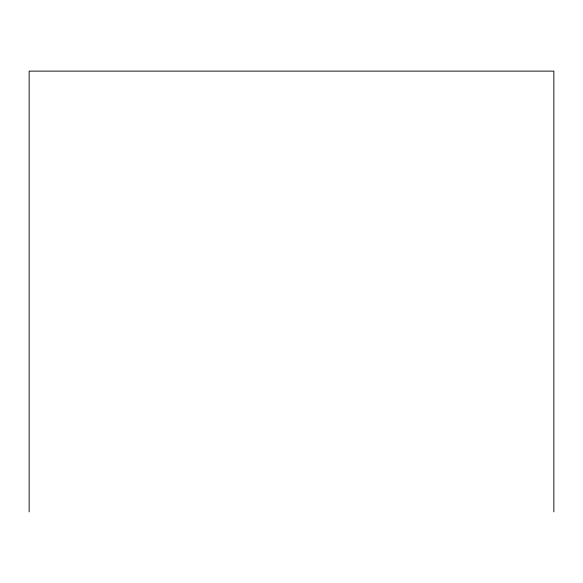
<?xml version="1.0" encoding="UTF-8"?>
<svg xmlns="http://www.w3.org/2000/svg" width="583" height="583" viewBox="0 0 583 583"><rect width="100%" height="100%" fill="white"/><g stroke="black" fill="none" stroke-linecap="round" stroke-linejoin="round"><path stroke-width="0.87" d="M553.85 511.874L553.85 71.126L29.15 71.126L29.15 511.874"/></g></svg>
